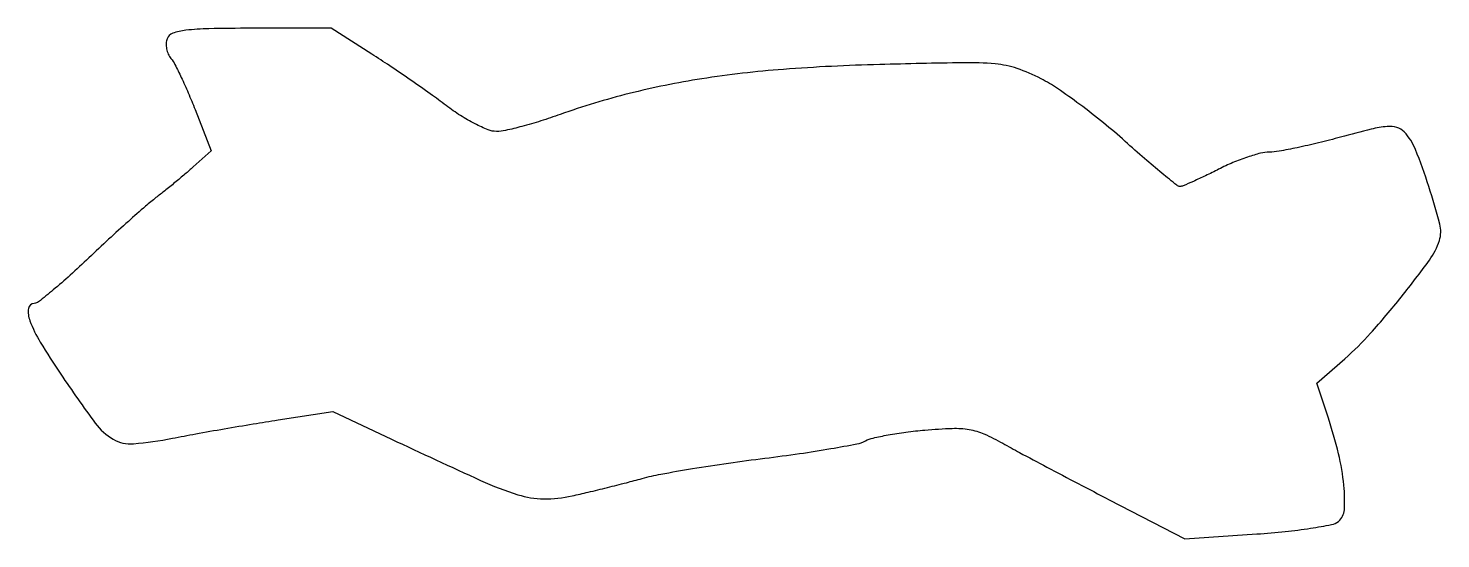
# Model space of a CAD drawing. Extents: x 0 to 206, y 0 to 74.
import ezdxf

# ---------------------------------------------------------------- set-up
doc = ezdxf.new("R2010")
doc.units = 0

msp = doc.modelspace()

# ---------------------------------------------------------------- linework, layer by layer
msp.add_lwpolyline([(20.35674, 72.487265, 0.083661), (20.219144, 71.806645, 0.056262), (20.282559, 71.014293, 0.0551), (20.525234, 70.236291, 0.070185), (20.919367, 69.597157, -0.054337), (21.497027, 68.723406, -0.008359), (22.420127, 66.854961, -0.00925), (23.435508, 64.603391, -0.007914), (24.423108, 62.196205), (26.78373, 56.172627), (24.164506, 53.836313, -0.006225), (22.95873, 52.787437, -0.003645), (21.49025, 51.560106, -0.003644), (20.00296, 50.353442, -0.006185), (18.738714, 49.368304, 0.016659), (17.225706, 48.13754, 0.003659), (14.713744, 45.918667, 0.003804), (11.846134, 43.308424, 0.003647), (8.977827, 40.618304, -0.006775), (6.239645, 38.082235, -0.010075), (3.769137, 35.944127, -0.005577), (1.648737, 34.222083, -0.169326), (1.011754, 34, 0.378554), (0.174156, 33.259771, 0.12115), (0.386452, 31.466839, 0.046487), (1.901484, 28.345568, 0.012516), (4.874933, 23.70484, 0.009553), (9.90737, 16.565013, 0.104504), (12.510784, 14.23765, 0.152718), (15.460296, 13.583888, 0.027253), (21.1184, 14.378137, -0.003625), (24.521217, 15.020942, -0.002011), (28.681655, 15.7584, -0.002005), (32.901142, 16.471423, -0.003235), (36.5, 17.040849), (44.5, 18.253642), (53, 14.2604, 0.002869), (65.996523, 8.245506, 0.030846), (71.411347, 6.169902, 0.073348), (75.181764, 5.569412, 0.057672), (79.301535, 5.998226, 0.003851), (81.654172, 6.540727, 0.002306), (84.441701, 7.219772, 0.002309), (87.210014, 7.921267, 0.004014), (89.5, 8.532473, -0.021174), (92.240506, 9.164066, -0.005162), (96.809286, 9.966422, -0.005282), (102.070709, 10.777522, -0.005242), (107.3614, 11.479479, 0.005254), (112.418464, 12.150563, 0.007115), (116.971532, 12.86978, 0.004981), (120.758969, 13.562344, 0.075285), (122.016055, 14.008592, -0.066844), (123.107871, 14.416949, -0.011315), (125.293361, 14.864045, -0.012188), (127.902396, 15.271148, -0.010574), (130.654655, 15.573078, -0.013003), (134.652236, 15.8217, -0.051164), (137.11206, 15.658795, -0.06153), (139.255508, 15.016192, -0.024641), (142, 13.644628, 0.005167), (144.435857, 12.306353, 0.001319), (148.409375, 10.189904, 0.001344), (152.958594, 7.797828, 0.001362), (157.5, 5.441145), (168.5, -0.229123), (178.998155, 0.468944, 0.009122), (183.118392, 0.818514, 0.012476), (186.81163, 1.293221, 0.0093), (189.847433, 1.81866, 0.126352), (190.855127, 2.29473, 0.20771), (191.715368, 3.994643, 0.039602), (191.643464, 7.539022, 0.034417), (190.863513, 12.130721, 0.020612), (189.342538, 17.454501), (187.703418, 22.409001), (191.779019, 25.954501, 0.031176), (195.526552, 29.649091, 0.013733), (200.027324, 34.963244, 0.011171), (204.095917, 40.283015, 0.080986), (205.546173, 43.145479, 0.141669), (205.607847, 45.529227, 0.014458), (204.005441, 51.00854, 0.016812), (202.067398, 56.366877, 0.094624), (200.433737, 58.919232, 0.135457), (199.366, 59.564328, 0.088992), (197.927849, 59.703818, 0.04036), (195.626327, 59.32885, 0.006327), (191.174761, 58.169232, -0.007192), (187.963936, 57.338754, -0.008154), (184.861855, 56.637212, -0.007524), (182.211626, 56.124622, -0.04403), (180.799185, 56, 0.063597), (179.529298, 55.837821, 0.018021), (177.616552, 55.266854, 0.017847), (175.483433, 54.45952, 0.018), (173.419478, 53.504185, -0.005296), (171.48367, 52.547729, -0.007486), (169.738498, 51.740287, -0.004625), (168.261207, 51.099756, -0.098799), (167.796687, 51.004185, -0.171891), (167.332007, 51.165692, -0.002803), (165.15657, 52.926915, -0.006938), (162.644113, 55.043324, -0.004506), (159.796687, 57.555524, 0.012318), (156.642086, 60.252265, 0.010585), (153.197244, 62.934141, 0.010713), (149.965639, 65.235907, 0.02994), (147.576911, 66.66008, 0.037634), (144.077416, 68.150092, 0.059926), (140.897924, 68.819767, 0.026168), (136.173318, 68.987823, 0.002246), (124.076911, 68.730601, 0.012372), (110.063143, 68.022367, 0.019912), (98.186078, 66.64976, 0.0225), (87.612039, 64.507735, 0.02453), (77.579542, 61.471113, -0.009781), (74.757051, 60.5251, -0.010896), (71.999024, 59.725889, -0.010288), (69.625113, 59.145744, -0.054833), (68.300124, 59, -0.095838), (67.074371, 59.237126, -0.022975), (65.180154, 60.101562, -0.022769), (63.059581, 61.31459, -0.020813), (60.991531, 62.75, 0.007147), (58.672004, 64.455715, 0.003822), (55.760337, 66.5, 0.003804), (52.755919, 68.541712, 0.00593), (50.133758, 70.25), (44.225618, 74), (32.581424, 74, 0.004749), (26.415185, 73.941428, 0.026036), (23.094346, 73.705059, 0.05027), (21.171014, 73.267742, 0.223714)], format="xyb", close=True)

doc.saveas('drawing.dxf')
